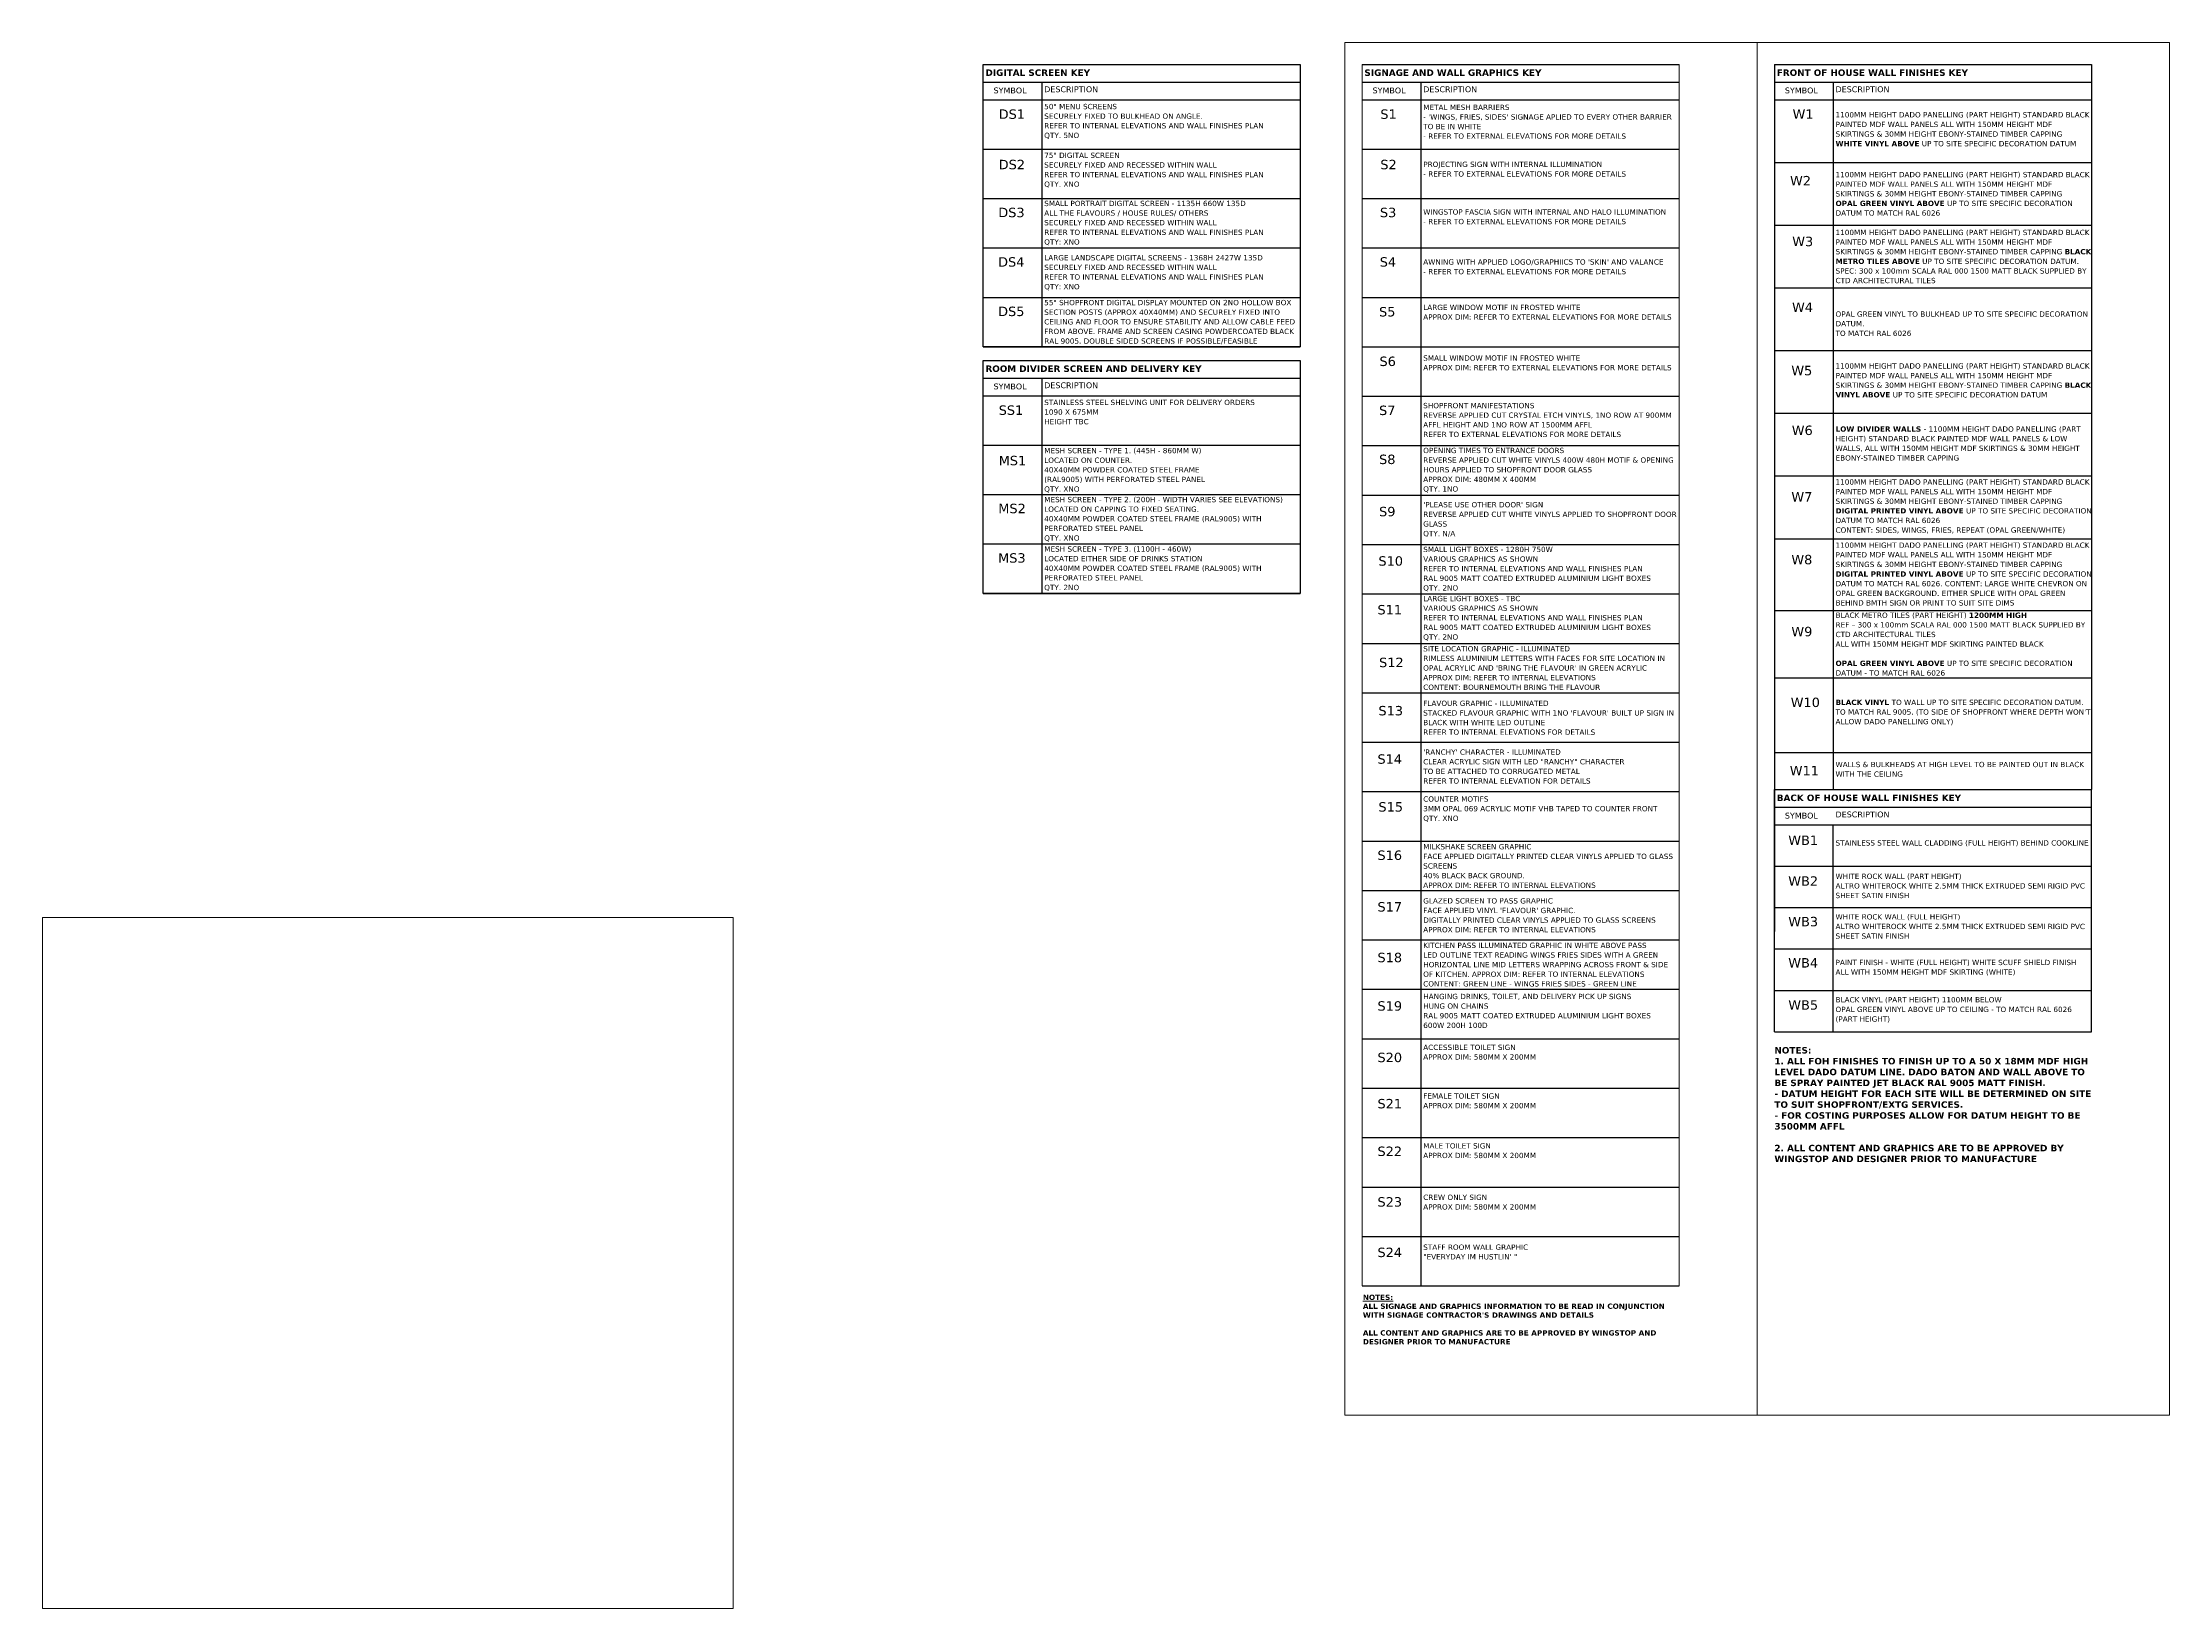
# Model space of a CAD drawing. Header units: millimetres. Extents: x -159872 to 386485, y -250577 to 158966.
# Drawn here: x -159872 to -113594, y 58137 to 92196 of the extents above; entities that cross this region are included whole.
import ezdxf

# ---------------------------------------------------------------- set-up
doc = ezdxf.new("R2010")
doc.units = ezdxf.units.MM
for name, color, linetype, lineweight in [('LDS-ffe-signage and brand comms', 2, 'Continuous', 13), ('LDS-finishes-wall', 252, 'Continuous', 9), ('LDS-services-lighting', 5, 'Continuous', 13), ('LDS-vport', 100, 'Continuous', 18)]:
    doc.layers.add(name, color=color, linetype=linetype, lineweight=lineweight)
doc.styles.add('TimesNewRomanPSMT', font='')
doc.styles.add('Verdana', font='Verdana.ttf')
doc.styles.add('Verdana (bold)', font='Verdana Bold.ttf')
doc.styles.get('TimesNewRomanPSMT').set_extended_font_data('TimesNewRomanPSMT')

msp = doc.modelspace()

# ---------------------------------------------------------------- linework, layer by layer
at = {"layer": 'LDS-ffe-signage and brand comms', "color": 7, "lineweight": 25}
for p, q in [((-139406.78007, 91721.04969), (-132506.23847, 91721.04969)), ((-131160.37329, 91721.04969), (-124259.83169, 91721.04969)), ((-139406.78007, 91337.08537), (-132506.23847, 91337.08537)), ((-138131.14308, 91337.08537), (-138131.14308, 85577.83689)), ((-131160.37329, 91337.08537), (-124259.83169, 91337.08537)), ((-129884.7363, 91337.08537), (-129884.7363, 65152.83689)), ((-139406.78007, 90953.12105), (-132506.23847, 90953.12105)), ((-131160.37329, 90953.12105), (-124259.83169, 90953.12105)), ((-139406.78007, 89877.83689), (-132506.23847, 89877.83689)), ((-131160.37329, 89877.83689), (-124259.83169, 89877.83689)), ((-139406.78007, 88802.83689), (-132506.23847, 88802.83689)), ((-131160.37329, 88802.83689), (-124259.83169, 88802.83689)), ((-139406.78007, 87727.83689), (-132506.23847, 87727.83689)), ((-131160.37329, 87727.83689), (-124259.83169, 87727.83689)), ((-139406.78007, 86652.83689), (-132506.23847, 86652.83689)), ((-131160.37329, 86652.83689), (-124259.83169, 86652.83689)), ((-139406.78007, 85577.83689), (-132506.23847, 85577.83689)), ((-139406.78007, 85282.37553), (-132506.23847, 85282.37553)), ((-131160.37329, 85577.83689), (-124259.83169, 85577.83689)), ((-139406.78007, 84898.41121), (-132506.23847, 84898.41121)), ((-138131.14308, 84898.41121), (-138131.14308, 80214.16273)), ((-139406.78007, 84514.44689), (-132506.23847, 84514.44689)), ((-131160.37329, 84502.83689), (-124259.83169, 84502.83689)), ((-139406.78007, 83439.16273), (-132506.23847, 83439.16273)), ((-131160.37329, 83427.83689), (-124259.83169, 83427.83689)), ((-139406.78007, 82364.16273), (-132506.23847, 82364.16273)), ((-131160.37329, 82352.83689), (-124259.83169, 82352.83689)), ((-139406.78007, 81289.16273), (-132506.23847, 81289.16273)), ((-131160.37329, 81277.83689), (-124259.83169, 81277.83689)), ((-139406.78007, 80214.16273), (-132506.23847, 80214.16273)), ((-131160.37329, 80202.83689), (-124259.83169, 80202.83689)), ((-131160.37329, 79127.83689), (-124259.83169, 79127.83689)), ((-131160.37329, 78052.83689), (-124259.83169, 78052.83689)), ((-131160.37329, 76977.83689), (-124259.83169, 76977.83689)), ((-131160.37329, 75902.83689), (-124259.83169, 75902.83689)), ((-131160.37329, 74827.83689), (-124259.83169, 74827.83689)), ((-131160.37329, 73752.83689), (-124259.83169, 73752.83689)), ((-131160.37329, 72677.83689), (-124259.83169, 72677.83689)), ((-131160.37329, 71602.83689), (-124259.83169, 71602.83689)), ((-131160.37329, 70527.83689), (-124259.83169, 70527.83689)), ((-131160.37329, 69452.83689), (-124259.83169, 69452.83689)), ((-131160.37329, 68377.83689), (-124259.83169, 68377.83689)), ((-131160.37329, 67302.83689), (-124259.83169, 67302.83689)), ((-131160.37329, 67302.83689), (-124259.83169, 67302.83689)), ((-131160.37329, 67302.83689), (-124259.83169, 67302.83689)), ((-131160.37329, 66227.83689), (-124259.83169, 66227.83689)), ((-131160.37329, 65152.83689), (-124259.83169, 65152.83689))]:
    msp.add_line(p, q, dxfattribs=at)
at = {"layer": 'LDS-ffe-signage and brand comms', "color": 7}
msp.add_line((-129884.7363, 91337.08537), (-129884.7363, 78676.49209), dxfattribs=at)
at = {"layer": 'LDS-ffe-signage and brand comms', "color": 7, "linetype": 'Continuous', "lineweight": 25, "transparency": 33554687, "flags": 128}
for points in [[(-139406.78007, 91721.04969), (-132506.23847, 91721.04969), (-132506.23847, 85577.83689), (-139406.78007, 85577.83689)], [(-139406.78007, 85282.37553), (-132506.23847, 85282.37553), (-132506.23847, 80214.16273), (-139406.78007, 80214.16273)]]:
    msp.add_lwpolyline(points, close=True, dxfattribs=at)
at = {"layer": 'LDS-ffe-signage and brand comms', "color": 7, "linetype": 'Continuous', "lineweight": 18, "transparency": 33554687, "flags": 128}
msp.add_lwpolyline([(-131160.37329, 91721.04969), (-124259.83169, 91721.04969), (-124259.83169, 65152.83689), (-131160.37329, 65152.83689)], close=True, dxfattribs=at)
at = {"layer": 'LDS-finishes-wall', "color": 7, "lineweight": 25}
for p, q in [((-122189.27907, 91721.04969), (-122189.27907, 75948.35232)), ((-122189.27907, 91721.04969), (-115288.73746, 91721.04969)), ((-115288.73746, 91721.04969), (-115288.73746, 75948.35232)), ((-122189.27907, 91337.08537), (-115288.73746, 91337.08537)), ((-120913.64208, 91337.08537), (-120913.64208, 75948.35232)), ((-122189.27907, 90953.12105), (-115288.73746, 90953.12105)), ((-122189.27907, 89589.05117), (-115288.73746, 89589.05117)), ((-122189.27907, 88224.98128), (-115288.73746, 88224.98128)), ((-122189.27907, 86860.9114), (-115288.73746, 86860.9114)), ((-122189.27907, 85905.5639), (-122189.27907, 72861.00629)), ((-122189.27907, 85496.84151), (-115288.73746, 85496.84151)), ((-122189.27907, 84132.77163), (-115288.73746, 84132.77163)), ((-122189.27907, 82768.70174), (-115288.73746, 82768.70174)), ((-122189.27907, 81404.63186), (-115288.73746, 81404.63186)), ((-122189.27907, 79839.30129), (-115288.73746, 79839.30129)), ((-122189.27907, 78374.62293), (-115288.73746, 78374.62293)), ((-122189.27907, 76754.5958), (-115288.73746, 76754.5958)), ((-122189.27907, 75948.35232), (-115288.73746, 75948.35232)), ((-122189.27907, 75948.35232), (-115288.73746, 75948.35232)), ((-122189.27907, 75948.35232), (-115288.73746, 75948.35232)), ((-122189.27907, 70680.06564), (-122189.27907, 75948.35232)), ((-115288.73746, 70680.06564), (-115288.73746, 75948.35232)), ((-122189.27907, 75564.388), (-115288.73746, 75564.388)), ((-122189.27907, 75180.42368), (-115288.73746, 75180.42368)), ((-120913.64208, 70680.06564), (-120913.64208, 75180.42368)), ((-122189.27907, 74280.06564), (-115288.73746, 74280.06564)), ((-122189.27907, 73380.06564), (-115288.73746, 73380.06564)), ((-122189.27907, 72480.06564), (-115288.73746, 72480.06564)), ((-122189.27907, 71580.06564), (-115288.73746, 71580.06564)), ((-122189.27907, 70680.06564), (-115288.73746, 70680.06564))]:
    msp.add_line(p, q, dxfattribs=at)
at = {"layer": 'LDS-finishes-wall', "color": 7}
msp.add_line((-120913.64208, 91337.08537), (-120913.64208, 78676.49209), dxfattribs=at)
at = {"layer": 'LDS-finishes-wall', "color": 7, "linetype": 'Continuous', "lineweight": 18, "transparency": 33554687, "flags": 128}
msp.add_lwpolyline([(-122189.27907, 91721.04969), (-115288.73746, 91721.04969), (-115288.73746, 75948.35232), (-122189.27907, 75948.35232)], close=True, dxfattribs=at)
at = {"layer": 'LDS-vport', "flags": 128}
for points in [[(-122564.98262, 92195.6108), (-131536.07684, 92195.6108), (-131536.07684, 62339.86648), (-122564.98262, 62339.86648)], [(-113593.8884, 92195.6108), (-122564.98262, 92195.6108), (-122564.98262, 62339.86648), (-113593.8884, 62339.86648)]]:
    msp.add_lwpolyline(points, close=True, dxfattribs=at)
at = {"layer": 'LDS-vport', "color": 7, "linetype": 'Continuous', "lineweight": 18, "transparency": 33554687, "flags": 128}
msp.add_lwpolyline([(-159871.72863, 73164.16169), (-144844.40607, 73164.16169), (-144844.40607, 58136.83912), (-159871.72863, 58136.83912)], close=True, dxfattribs=at)

# ---------------------------------------------------------------- texts
at = {"layer": 'LDS-ffe-signage and brand comms', "color": 7, "char_height": 140.720667, "width": 6850.1284198, "attachment_point": 4, "line_spacing_factor": 0.891852, "style": 'Verdana (bold)'}
for s, insert in [('DIGITAL SCREEN KEY', (-139356.36689, 91539.26391)), ('SIGNAGE AND WALL GRAPHICS KEY', (-131109.9601, 91539.26391)), ('ROOM DIVIDER SCREEN AND DELIVERY KEY', (-139356.36689, 85100.58975))]:
    msp.add_mtext(s, dxfattribs=dict(at, insert=insert))
at = {"layer": 'LDS-ffe-signage and brand comms', "color": 7, "attachment_point": 4, "line_spacing_factor": 0.993201, "style": 'Verdana'}
for s, insert, char_height in [('SYMBOL', (-139178.99877, 91152.77954), 126.361162), ('DESCRIPTION', (-138076.96459, 91178.30629), 126.3611615), ('SYMBOL', (-130932.59199, 91152.77954), 126.361162), ('DESCRIPTION', (-129830.55781, 91178.30629), 126.3611615), ('SYMBOL', (-139178.99877, 84714.10537), 126.361162), ('DESCRIPTION', (-138076.96459, 84739.63213), 126.3611615)]:
    msp.add_mtext(s, dxfattribs=dict(at, insert=insert, char_height=char_height))
at = {"layer": 'LDS-ffe-signage and brand comms', "color": 22, "char_height": 204.684606, "attachment_point": 1, "line_spacing_factor": 1.226296, "style": 'Verdana'}
for s, insert in [('DS1', (-139068.08821, 90741.3347)), ('S1', (-130764.52045, 90741.3347)), ('DS2', (-139068.08821, 89644.96309)), ('S2', (-130764.52045, 89644.96309)), ('DS3', (-139076.48152, 88602.45968)), ('S3', (-130772.91375, 88602.45968)), ('DS4', (-139080.48302, 87526.58253)), ('S4', (-130776.91526, 87526.58253)), ('DS5', (-139080.48302, 86451.36037)), ('S5', (-130792.21187, 86443.40063)), ('S6', (-130782.54533, 85364.79816)), ('SS1', (-139068.08821, 84302.66054)), ('S7', (-130791.47779, 84298.69091)), ('MS1', (-139068.08821, 83206.28892)), ('S8', (-130791.47779, 83232.58365)), ('MS2', (-139076.48152, 82163.78552)), ('S9', (-130791.47779, 82096.57348)), ('MS3', (-139080.48302, 81087.90837)), ('S10', (-130805.66366, 81022.59828)), ('S11', (-130826.38016, 79962.32694)), ('S12', (-130791.47779, 78815.63824)), ('S13', (-130805.66366, 77766.31617)), ('S14', (-130826.38016, 76714.39726)), ('S15', (-130805.66366, 75673.87515)), ('S16', (-130826.38016, 74621.95624)), ('S17', (-130826.38016, 73499.86621)), ('S18', (-130826.38016, 72397.77343)), ('S19', (-130826.38016, 71343.85957)), ('S20', (-130826.38016, 70224.34886)), ('S21', (-130826.38016, 69218.49268)), ('S22', (-130826.38016, 68182.61255)), ('S23', (-130826.38016, 67082.18458)), ('S24', (-130826.38016, 65984.08882))]:
    msp.add_mtext(s, dxfattribs=dict(at, insert=insert))
at = {"layer": 'LDS-ffe-signage and brand comms', "color": 178, "width": 5570.7261283, "attachment_point": 4, "line_spacing_factor": 1.090041, "style": 'Verdana'}
for s, insert, char_height in [('50" MENU SCREENS\\PSECURELY FIXED TO BULKHEAD ON ANGLE.\\PREFER TO INTERNAL ELEVATIONS AND WALL FINISHES PLAN\\P{\\C1;QTY. 5NO}', (-138076.96459, 90480.06775), 115.1350911), ("METAL MESH BARRIERS \\P- 'WINGS, FRIES, SIDES' SIGNAGE APLIED TO EVERY OTHER BARRIER TO BE IN WHITE \\P- REFER TO EXTERNAL ELEVATIONS FOR MORE DETAILS", (-129830.55781, 90472.68186), 115.1350911), ('75" DIGITAL SCREEN\\PSECURELY FIXED AND RECESSED WITHIN WALL\\PREFER TO INTERNAL ELEVATIONS AND WALL FINISHES PLAN\\P{\\C1;QTY. XNO}', (-138076.96459, 89419.03119), 115.1350911), ('PROJECTING SIGN WITH INTERNAL ILLUMINATION \\P- REFER TO EXTERNAL ELEVATIONS FOR MORE DETAILS\\P', (-129830.55781, 89441.64277), 115.1350911), ('SMALL PORTRAIT DIGITAL SCREEN - {\\C1;1135H 660W 135D}\\PALL THE FLAVOURS / HOUSE RULES/ OTHERS \\PSECURELY FIXED AND RECESSED WITHIN WALL\\PREFER TO INTERNAL ELEVATIONS AND WALL FINISHES PLAN\\P{\\C1;QTY: XNO}', (-138076.96459, 88267.75949), 115.1350911), ('WINGSTOP FASCIA SIGN WITH INTERNAL AND HALO ILLUMINATION \\P- REFER TO EXTERNAL ELEVATIONS FOR MORE DETAILS\\P', (-129830.55781, 88406.23899), 115.1350911), ('LARGE LANDSCAPE DIGITAL SCREENS - {\\C1;1368H 2427W 135D}\\PSECURELY FIXED AND RECESSED WITHIN WALL\\PREFER TO INTERNAL ELEVATIONS AND WALL FINISHES PLAN\\P{\\C1;QTY: XNO}', (-138076.96459, 87191.03216), 115.1350911), ("AWNING WITH APPLIED LOGO/GRAPHIICS TO 'SKIN' AND VALANCE \\P- REFER TO EXTERNAL ELEVATIONS FOR MORE DETAILS\\P", (-129830.55781, 87317.90284), 115.1350911), ('55" SHOPFRONT DIGITAL DISPLAY MOUNTED ON 2NO HOLLOW BOX SECTION POSTS (APPROX 40X40MM) AND SECURELY FIXED INTO CEILING AND FLOOR TO ENSURE STABILITY AND ALLOW CABLE FEED FROM ABOVE. FRAME AND SCREEN CASING POWDERCOATED BLACK RAL 9005. {\\C1;DOUBLE SIDED SCREENS IF POSSIBLE/FEASIBLE}', (-138076.96459, 86114.63708), 115.13509115), ('LARGE WINDOW MOTIF IN FROSTED WHITE \\PAPPR{\\C7;OX DIM: REFER TO EXTERNAL ELEVATIONS FOR MORE DETAILS}', (-129830.55781, 86329.2518), 115.1350911), ('SMALL WINDOW MOTIF IN FROSTED WHITE \\PAPPR{\\C7;OX DIM: REFER TO EXTERNAL ELEVATIONS FOR MORE DETAILS}', (-129830.55781, 85227.73877), 115.1350911), ('STAINLESS STEEL SHELVING UNIT FOR DELIVERY ORDERS\\P1090 X 675MM\\P{\\C1;HEIGHT TBC}', (-138076.96459, 84158.29666), 115.1350911), ('SHOPFRONT MANIFESTATIONS\\PREVERSE APPLIED CUT CRYSTAL ETCH VINYLS, 1NO ROW AT 900MM AFFL HEIGHT AND 1NO ROW AT 1500MM AFFL\\P{\\C7;REFER TO EXTERNAL ELEVATIONS FOR MORE DETAILS}', (-129830.55781, 83985.16529), 115.1350911), ('MESH SCREEN - TYPE 1. {\\C1;(445H - 860MM W)}\\PLOCATED ON COUNTER.\\P40X40MM POWDER COATED STEEL FRAME\\P(RAL9005) WITH PERFORATED STEEL PANEL\\P{\\C1;QTY. XNO}', (-138076.96459, 82892.27709), 115.1350911), ('OPENING TIMES TO ENTRANCE DOORS\\PREVERSE APPLIED CUT WHITE VINYLS 400W 480H MOTIF & OPENING HOURS APPLIED TO SHOPFRONT DOOR GLASS\\PAPPROX DIM: 480MM X 400MM\\P{\\C1;QTY. 1NO}', (-129830.55781, 82894.9259), 115.1350911), ('MESH SCREEN - TYPE 2. {\\C1;(200H - WIDTH VARIES SEE ELEVATIONS)}\\PLOCATED ON CAPPING TO FIXED SEATING.\\P40X40MM POWDER COATED STEEL FRAME (RAL9005) WITH PERFORATED STEEL PANEL\\P{\\C1;QTY. XNO}', (-138076.96459, 81827.24926), 115.1350911), ("'PLEASE USE OTHER DOOR' SIGN\\PREVERSE APPLIED CUT WHITE VINYLS APPLIED TO SHOPFRONT DOOR GLASS\\P{\\C1;QTY. N/A}", (-129830.55781, 81820.16831), 115.1350911), ('MESH SCREEN - TYPE 3. {\\C1;(1100H - 460W) }\\PLOCATED EITHER SIDE OF DRINKS STATION\\P40X40MM POWDER COATED STEEL FRAME (RAL9005) WITH PERFORATED STEEL PANEL\\P{\\C1;QTY. 2NO}', (-138076.96459, 80751.72131), 115.1350911), ('SMALL LIGHT BOXES - 1280H 750W\\PVARIOUS GRAPHICS AS SHOWN \\PREFER TO INTERNAL ELEVATIONS AND WALL FINISHES PLAN \\PRAL 9005 MATT COATED EXTRUDED ALUMINIUM LIGHT BOXES\\P{\\C1;QTY. 2NO}', (-129830.55781, 80742.72106), 115.1350911), ('LARGE LIGHT BOXES - {\\C1;TBC}\\PVARIOUS GRAPHICS AS SHOWN \\PREFER TO INTERNAL ELEVATIONS AND WALL FINISHES PLAN \\PRAL 9005 MATT COATED EXTRUDED ALUMINIUM LIGHT BOXES\\P{\\C1;QTY. 2NO}', (-129830.55781, 79674.25869), 115.1350911), ("SITE LOCATION GRAPHIC - ILLUMINATED \\PRIMLESS ALUMINIUM LETTERS WITH FACES FOR SITE LOCATION IN OPAL ACRYLIC AND 'BRING THE FLAVOUR' IN GREEN ACRYLIC\\PAPPROX DIM: REFER TO INTERNAL ELEVATIONS\\P{\\C1;CONTENT: BOURNEMOUTH BRING THE FLAVOUR}", (-129830.55781, 78590.99473), 115.13509115), ("FLAVOUR GRAPHIC - ILLUMINATED \\PSTACKED FLAVOUR GRAPHIC WITH 1NO 'FLAVOUR' BUILT UP SIGN IN BLACK WITH WHITE LED OUTLINE\\PREFER TO INTERNAL ELEVATIONS FOR DETAILS", (-129830.55781, 77509.56118), 115.1350911), ('\'RANCHY\' CHARACTER - ILLUMINATED  \\PCLEAR ACRYLIC SIGN WITH LED "RANCHY" CHARACTER \\P{\\C1;TO BE ATTACHED TO CORRUGATED METAL}\\PREFER TO INTERNAL ELEVATION FOR DETAILS', (-129830.55781, 76447.67611), 115.1350911), ('COUNTER MOTIFS\\P3MM OPAL 069 ACRYLIC MOTIF VHB TAPED TO COUNTER FRONT\\P{\\C1;QTY. XNO}', (-129830.55781, 75522.89949), 115.1350911), ('MILKSHAKE SCREEN GRAPHIC\\PFACE APPLIED DIGITALLY PRINTED CLEAR VINYLS APPLIED TO GLASS SCREENS\\P40% BLACK BACK GROUND.\\PAPPROX DIM: REFER TO INTERNAL ELEVATIONS', (-129830.55781, 74285.10216), 115.1350911), ("GLAZED SCREEN TO PASS GRAPHIC\\PFACE APPLIED VINYL 'FLAVOUR' GRAPHIC. \\PDIGITALLY PRINTED CLEAR VINYLS APPLIED TO GLASS SCREENS\\PAPPROX DIM: REFER TO INTERNAL ELEVATIONS", (-129830.55781, 73212.54279), 115.1350911), ('KITCHEN PASS ILLUMINATED GRAPHIC IN WHITE ABOVE PASS\\PLED OUTLINE TEXT READING WINGS FRIES SIDES WITH A GREEN HORIZONTAL LINE MID LETTERS WRAPPING ACROSS FRONT & SIDE OF KITCHEN. APPROX DIM: REFER TO INTERNAL ELEVATIONS\\P{\\C1;CONTENT: GREEN LINE - WINGS FRIES SIDES - GREEN LINE}', (-129830.55781, 72140.04155), 115.13509115), ('HANGING DRINKS, TOILET, AND DELIVERY PICK UP SIGNS \\PHUNG ON CHAINS\\PRAL 9005 MATT COATED EXTRUDED ALUMINIUM LIGHT BOXES \\P600W 200H 100D', (-129830.55781, 71132.57376), 115.1350911), ('ACCESSIBLE TOILET SIGN \\PAPPROX DIM: 580MM X 200MM', (-129830.55781, 70235.56251), 115.1350911), ('FEMALE TOILET SIGN \\PAPPROX DIM: 580MM X 200MM', (-129830.55781, 69177.70156), 115.1350911), ('MALE TOILET SIGN \\PAPPROX DIM: 580MM X 200MM', (-129830.55781, 68093.05158), 115.1350911), ('CREW ONLY SIGN \\PAPPROX DIM: 580MM X 200MM', (-129830.55781, 66973.84206), 115.1350911), ('STAFF ROOM WALL GRAPHIC \\P"EVERYDAY IM HUSTLIN\' "', (-129830.55781, 65888.77153), 115.1350911)]:
    msp.add_mtext(s, dxfattribs=dict(at, insert=insert, char_height=char_height))
at = {"layer": 'LDS-finishes-wall', "color": 7, "style": 'Verdana (bold)'}
for s, insert, char_height, width, attachment_point, line_spacing_factor in [('FRONT OF HOUSE WALL FINISHES KEY', (-122138.86588, 91539.26391), 140.720667, 6850.1284198, 4, 0.891852), ('BACK OF HOUSE WALL FINISHES KEY', (-122138.86588, 75766.56654), 140.720667, 6850.1284198, 4, 0.891852), ('{\\C1;NOTES: \\P1. ALL FOH FINISHES TO FINISH UP TO A 50 X 18MM MDF HIGH LEVEL DADO DATUM LINE. DADO BATON AND WALL ABOVE TO BE SPRAY PAINTED JET BLACK RAL 9005 MATT FINISH.\\P- DATUM HEIGHT FOR EACH SITE WILL BE DETERMINED ON SITE TO SUIT SHOPFRONT/EXTG SERVICES. \\P- FOR COSTING PURPOSES ALLOW FOR DATUM HEIGHT TO BE 3500MM AFFL\\P\\P2. ALL CONTENT AND GRAPHICS ARE TO BE APPROVED BY WINGSTOP AND DESIGNER PRIOR TO MANUFACTURE}{\\fVerdana|b0|i0|c0|p0;\\C178;\\P}', (-122189.27907, 70347.71131), 140.72066696, 6900.5416072, 1, 1.007305)]:
    msp.add_mtext(s, dxfattribs=dict(at, insert=insert, char_height=char_height, width=width, attachment_point=attachment_point, line_spacing_factor=line_spacing_factor))
at = {"layer": 'LDS-finishes-wall', "color": 7, "attachment_point": 4, "line_spacing_factor": 0.993201, "style": 'Verdana'}
for s, insert, char_height in [('SYMBOL', (-121961.49777, 91152.77954), 126.361162), ('DESCRIPTION', (-120859.46359, 91178.30629), 126.3611615), ('SYMBOL', (-121961.49777, 75380.08216), 126.361162), ('DESCRIPTION', (-120859.46359, 75405.60892), 126.3611615)]:
    msp.add_mtext(s, dxfattribs=dict(at, insert=insert, char_height=char_height))
at = {"layer": 'LDS-finishes-wall', "color": 22, "char_height": 204.684606, "attachment_point": 1, "line_spacing_factor": 1.226296, "style": 'Verdana'}
for s, insert in [('W1', (-121793.42623, 90741.3347)), ('W2', (-121849.31636, 89293.83556)), ('W3', (-121801.81953, 87971.91634)), ('W4', (-121805.82104, 86541.31843)), ('W5', (-121821.11765, 85164.22226)), ('W6', (-121811.45111, 83864.3488)), ('W7', (-121820.38356, 82416.42612)), ('W8', (-121820.38356, 81052.35623)), ('W9', (-121820.38356, 79487.02566)), ('W10', (-121834.56944, 77947.25805)), ('W11', (-121855.28594, 76462.77285)), ('WB1', (-121888.09925, 74948.33494)), ('WB2', (-121888.09925, 74061.04986)), ('WB3', (-121888.09925, 73178.52303)), ('WB4', (-121888.09925, 72281.44984)), ('WB5', (-121888.09925, 71365.45105))]:
    msp.add_mtext(s, dxfattribs=dict(at, insert=insert))
at = {"layer": 'LDS-finishes-wall', "color": 178, "width": 5570.7261283, "attachment_point": 4, "line_spacing_factor": 1.090041}
for s, insert, char_height, style in [('1100MM HEIGHT DADO PANELLING (PART HEIGHT) STANDARD BLACK PAINTED MDF WALL PANELS ALL WITH 150MM HEIGHT MDF SKIRTINGS & 30MM HEIGHT EBONY-STAINED TIMBER CAPPING\\P{\\fVerdana|b1|i0|c0|p0;WHITE VINYL ABOVE} UP TO SITE SPECIFIC DECORATION DATUM', (-120859.46359, 90309.61681), 115.13509115, 'Verdana'), ('1100MM HEIGHT DADO PANELLING (PART HEIGHT) STANDARD BLACK PAINTED MDF WALL PANELS ALL WITH 150MM HEIGHT MDF SKIRTINGS & 30MM HEIGHT EBONY-STAINED TIMBER CAPPING\\P{\\fVerdana|b1|i0|c0|p0;OPAL GREEN VINYL ABOVE }UP TO SITE SPECIFIC DECORATION DATUM TO MATCH RAL 6026', (-120859.46359, 88904.72369), 115.13509115, 'Verdana'), ('1100MM HEIGHT DADO PANELLING (PART HEIGHT) STANDARD BLACK PAINTED MDF WALL PANELS ALL WITH 150MM HEIGHT MDF SKIRTINGS & 30MM HEIGHT EBONY-STAINED TIMBER CAPPING {\\fVerdana|b1|i0|c0|p0;BLACK METRO TILES ABOVE} UP TO SITE SPECIFIC DECORATION DATUM. SPEC: 300 x 100mm SCALA RAL 000 1500 MATT BLACK SUPPLIED BY CTD ARCHITECTURAL TILES', (-120859.46359, 87541.44909), 115.13509115, 'Verdana'), ('OPAL GREEN VINYL TO BULKHEAD UP TO SITE SPECIFIC DECORATION DATUM.\\PTO MATCH RAL 6026\\P', (-120859.46359, 86079.73668), 115.1350911, 'Verdana'), ('1100MM HEIGHT DADO PANELLING (PART HEIGHT) STANDARD BLACK PAINTED MDF WALL PANELS ALL WITH 150MM HEIGHT MDF SKIRTINGS & 30MM HEIGHT EBONY-STAINED TIMBER CAPPING {\\fVerdana|b1|i0|c0|p0;BLACK VINYL ABOVE }UP TO SITE SPECIFIC DECORATION DATUM', (-120859.46359, 84846.75012), 115.13509115, 'Verdana'), ('LOW DIVIDER WALLS {\\fVerdana|b0|i0|c0|p0;- 1100MM HEIGHT DADO PANELLING (PART HEIGHT) STANDARD BLACK PAINTED MDF WALL PANELS & LOW WALLS, ALL WITH 150MM HEIGHT MDF SKIRTINGS & 30MM HEIGHT EBONY-STAINED TIMBER CAPPING}', (-120859.46359, 83474.22193), 115.13509115, 'Verdana (bold)'), ('1100MM HEIGHT DADO PANELLING (PART HEIGHT) STANDARD BLACK PAINTED MDF WALL PANELS ALL WITH 150MM HEIGHT MDF SKIRTINGS & 30MM HEIGHT EBONY-STAINED TIMBER CAPPING\\P{\\fVerdana|b1|i0|c0|p0;DIGITAL PRINTED VINYL ABOVE }UP TO SITE SPECIFIC DECORATION DATUM TO MATCH RAL 6026\\P{\\C1;CONTENT: SIDES, WINGS, FRIES, REPEAT (OPAL GREEN/WHITE)}', (-120859.46359, 82104.71074), 115.13509115, 'Verdana'), ('1100MM HEIGHT DADO PANELLING (PART HEIGHT) STANDARD BLACK PAINTED MDF WALL PANELS ALL WITH 150MM HEIGHT MDF SKIRTINGS & 30MM HEIGHT EBONY-STAINED TIMBER CAPPING\\P{\\fVerdana|b1|i0|c0|p0;DIGITAL PRINTED VINYL ABOVE }UP TO SITE SPECIFIC DECORATION DATUM TO MATCH RAL 6026. {\\C1;CONTENT: LARGE WHITE CHEVRON ON OPAL GREEN BACKGROUND. EITHER SPLICE WITH OPAL GREEN BEHIND BMTH SIGN OR PRINT TO SUIT SITE DIMS}', (-120859.46359, 80634.97149), 115.13509115, 'Verdana'), ('BLACK METRO TILES (PART HEIGHT) {\\fVerdana|b1|i0|c0|p0;1200MM HIGH}\\PREF – 300 x 100mm SCALA RAL 000 1500 MATT BLACK SUPPLIED BY CTD ARCHITECTURAL TILES\\PALL WITH 150MM HEIGHT MDF SKIRTING PAINTED BLACK\\P\\P{\\fVerdana|b1|i0|c0|p0;OPAL GREEN VINYL ABOVE} UP TO SITE SPECIFIC DECORATION DATUM - TO MATCH RAL 6026', (-120859.46359, 79111.4885), 115.13509115, 'Verdana'), ("BLACK VINYL {\\fVerdana|b0|i0|c0|p0;TO WALL UP TO SITE SPECIFIC DECORATION DATUM.\\PTO MATCH RAL 9005. }{\\fVerdana|b0|i0|c0|p0;\\C1;(TO SIDE OF SHOPFRONT WHERE DEPTH WON'T ALLOW DADO PANELLING ONLY)}", (-120859.46359, 77625.10574), 115.13509115, 'Verdana (bold)'), ('WALLS & BULKHEADS AT HIGH LEVEL TO BE PAINTED OUT IN BLACK WITH THE CEILING', (-120859.46359, 76387.30525), 115.1350911, 'Verdana'), ('STAINLESS STEEL WALL CLADDING (FULL HEIGHT) BEHIND COOKLINE', (-120859.46359, 74777.56129), 115.1350911, 'Verdana'), ('WHITE ROCK WALL (PART HEIGHT)\\PALTRO WHITEROCK WHITE 2.5MM THICK EXTRUDED SEMI RIGID PVC SHEET SATIN FINISH', (-120859.46359, 73852.18726), 115.1350911, 'Verdana'), ('WHITE ROCK WALL (FULL HEIGHT)\\PALTRO WHITEROCK WHITE 2.5MM THICK EXTRUDED SEMI RIGID PVC SHEET SATIN FINISH', (-120859.46359, 72969.66043), 115.1350911, 'Verdana'), ('PAINT FINISH - WHITE (FULL HEIGHT) WHITE SCUFF SHIELD FINISH\\PALL WITH 150MM HEIGHT MDF SKIRTING (WHITE)', (-120859.46359, 72072.58724), 115.1350911, 'Verdana'), ('BLACK VINYL (PART HEIGHT) 1100MM BELOW\\POPAL GREEN VINYL ABOVE UP TO CEILING - TO MATCH RAL 6026 (PART HEIGHT)', (-120859.46359, 71156.58845), 115.1350911, 'Verdana')]:
    msp.add_mtext(s, dxfattribs=dict(at, insert=insert, char_height=char_height, style=style))
at = {"layer": 'LDS-services-lighting', "color": 1, "insert": (-131143.77186, 64961.932), "char_height": 115.13509115, "width": 6900.5416072, "attachment_point": 1, "line_spacing_factor": 1.007809, "style": 'Verdana (bold)'}
msp.add_mtext("{\\LNOTES: }\\PALL SIGNAGE AND GRAPHICS INFORMATION TO BE READ IN CONJUNCTION WITH SIGNAGE CONTRACTOR'S DRAWINGS AND DETAILS\\P\\PALL CONTENT AND GRAPHICS ARE TO BE APPROVED BY WINGSTOP AND DESIGNER PRIOR TO MANUFACTURE\\P", dxfattribs=at)
at = {"layer": 'LDS-vport', "color": 178, "transparency": 33554687, "insert": (-148943.07764, 67260.33343), "char_height": 2.62241, "attachment_point": 1, "line_spacing_factor": 1.016227, "style": 'TimesNewRomanPSMT'}
msp.add_mtext('\\P\\P\\P\\P\\P\\P\\P\\P\\P\\P\\P\\P\\P\\P\\P\\P\\P\\P\\P\\P\\P\\P\\P\\P\\P\\P\\P\\P\\P\\P\\P\\P\\P\\P\\P\\P\\P\\P\\P\\P\\P\\P\\P\\P\\P\\P\\P\\P\\P\\P\\P\\P\\P\\P\\P\\P\\P\\P\\P\\P\\P\\P\\P\\P\\P\\P\\P\\P\\P\\P\\P\\P\\P\\P\\P\\P\\P\\P', dxfattribs=at)

doc.saveas('drawing.dxf')
